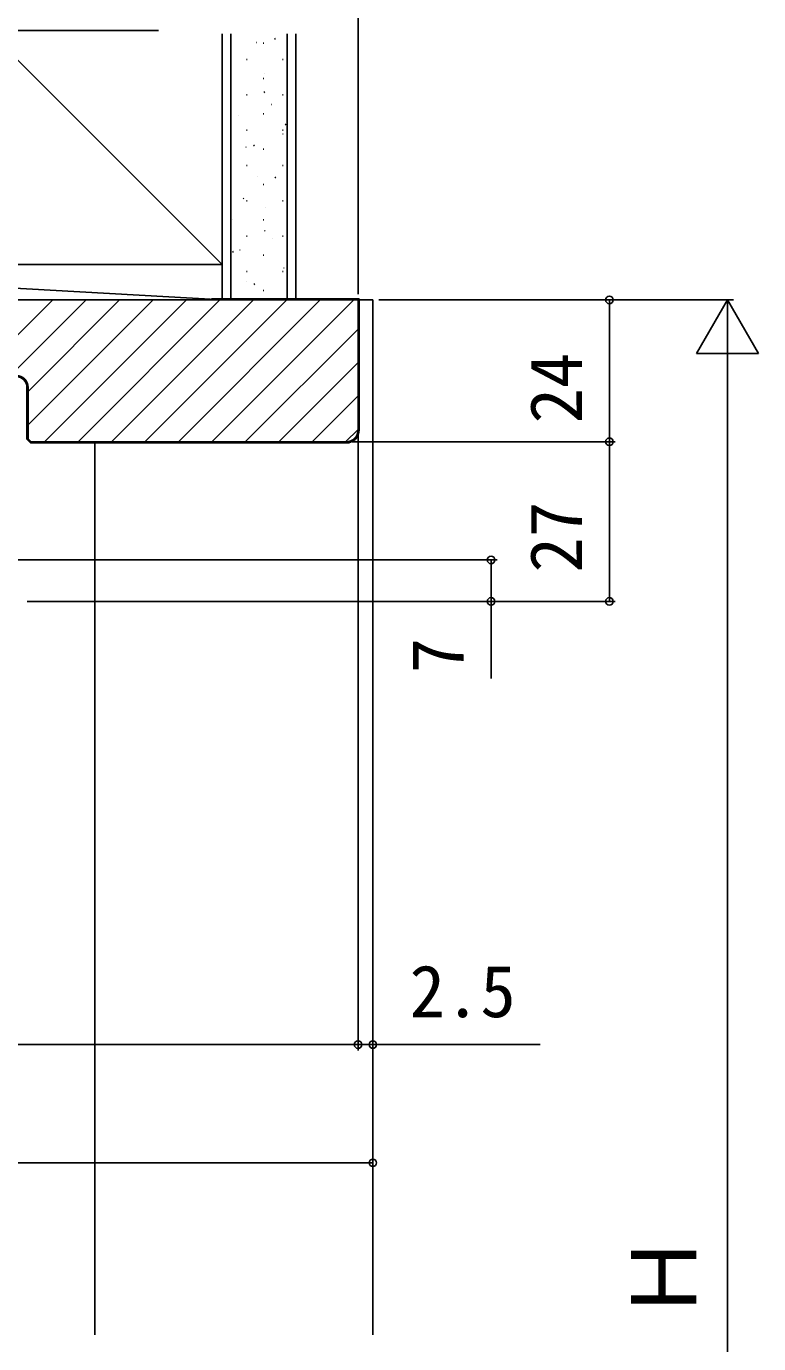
# Model space of a CAD drawing. Units: millimetres, scale not verified. Extents: x -525 to 525, y -783 to 780.
# Drawn here: x -235.5 to -111.7, y 288.1 to 511 of the extents above; entities that cross this region are included whole.
import ezdxf
from ezdxf.enums import TextEntityAlignment as Align

# ---------------------------------------------------------------- set-up
doc = ezdxf.new("R2010")
doc.units = ezdxf.units.MM
doc.header["$LTSCALE"] = 4
for name, color, linetype in [('0-5_YKK_12', 2, 'Continuous'), ('0-8_YKK_D', 6, 'Continuous'), ('0-A_YSS_K', 3, 'Continuous'), ('0-B_YSS_KE', 3, 'Continuous')]:
    doc.layers.add(name, color=color, linetype=linetype)
doc.styles.add('ＭＳ ゴシック', font='')
doc.styles.get('ＭＳ ゴシック').set_extended_font_data('MS Gothic')

msp = doc.modelspace()

# ---------------------------------------------------------------- linework, layer by layer
at = {"layer": '0-5_YKK_12'}
for p, q in [((-332.9, 464.683), (-176.9, 464.683)), ((-176.9, 289.583), (-176.9, 464.683)), ((-223.9, 289.583), (-223.9, 440.483))]:
    msp.add_line(p, q, dxfattribs=at)
at = {"layer": '0-8_YKK_D'}
for p, q in [((-179.4, 465.683), (-179.4, 550.683)), ((-175.9, 464.683), (-135.9, 464.683)), ((-175.9, 464.683), (-115.9, 464.683)), ((-136.9, 464.683), (-136.9, 440.683)), ((-116.9, 464.683), (-122.15, 455.59)), ((-116.9, 464.683), (-111.65, 455.59)), ((-116.9, 464.683), (-116.9, 446.496)), ((-122.15, 455.59), (-111.65, 455.59)), ((-116.9, 454.183), (-116.9, 146.183)), ((-179.4, 441.683), (-179.4, 337.683)), ((-179.4, 441.683), (-179.4, 337.683)), ((-180.4, 440.683), (-135.9, 440.683)), ((-180.4, 440.683), (-135.9, 440.683)), ((-136.9, 440.683), (-136.9, 413.683)), ((-238.9, 420.683), (-155.9, 420.683)), ((-235.35, 413.683), (-135.9, 413.683)), ((-235.35, 413.683), (-155.9, 413.683)), ((-176.9, 357.683), (-176.9, 337.683)), ((-330.4, 338.683), (-179.4, 338.683)), ((-179.4, 338.683), (-181.95, 338.683)), ((-179.4, 338.683), (-176.9, 338.683)), ((-176.9, 338.683), (-148.573, 338.683)), ((-332.9, 318.683), (-176.9, 318.683))]:
    msp.add_line(p, q, dxfattribs=at)
for points in [[(-254.9, 492.904), (-253.097, 494.707), (-237.541, 510.263), (-213.149, 510.263)], [(-156.9, 420.683), (-156.9, 413.683), (-156.9, 400.656)]]:
    msp.add_lwpolyline(points, dxfattribs=at)
for centre in [(-136.9, 464.683), (-136.9, 440.683), (-136.9, 440.683), (-156.9, 420.683), (-156.9, 413.683), (-136.9, 413.683), (-179.4, 338.683), (-179.4, 338.683), (-176.9, 338.683), (-176.9, 318.683)]:
    msp.add_circle(centre, 0.637, dxfattribs=at)
at = {"layer": '0-A_YSS_K'}
for p, q in [((-241.4, 509.683), (-202.4, 470.683)), ((-202.4, 474.683), (-202.4, 509.683)), ((-200.9, 464.683), (-200.9, 509.683)), ((-196.566, 508.229), (-196.547, 508.235)), ((-193.553, 508.79), (-193.386, 508.9)), ((-191.4, 509.683), (-191.4, 464.683)), ((-189.9, 464.683), (-189.9, 509.683)), ((-195.424, 508.128), (-195.324, 508.128)), ((-198.274, 505.378), (-198.174, 505.378)), ((-192.194, 505.378), (-192.094, 505.378)), ((-195.424, 502.148), (-195.324, 502.148)), ((-195.274, 503.004), (-195.255, 503.011)), ((-200.855, 501.028), (-200.836, 501.035)), ((-198.274, 499.398), (-198.174, 499.398)), ((-195.322, 499.783), (-195.155, 499.894)), ((-192.194, 499.398), (-192.094, 499.398)), ((-194.076, 497.746), (-194.058, 497.753)), ((-199.563, 495.804), (-199.544, 495.81)), ((-195.424, 496.168), (-195.324, 496.168)), ((-198.274, 493.418), (-198.174, 493.418)), ((-192.194, 493.418), (-192.094, 493.418)), ((-192.124, 492.756), (-192.106, 492.762)), ((-191.712, 494.337), (-191.545, 494.447)), ((-198.365, 490.546), (-198.346, 490.553)), ((-197.091, 490.777), (-196.924, 490.887)), ((-195.424, 490.188), (-195.324, 490.188)), ((-198.274, 487.438), (-198.174, 487.438)), ((-192.194, 487.438), (-192.094, 487.438)), ((-196.413, 485.555), (-196.394, 485.562)), ((-195.424, 484.208), (-195.324, 484.208)), ((-193.481, 485.33), (-193.314, 485.441)), ((-198.859, 481.77), (-198.693, 481.881)), ((-198.274, 481.458), (-198.174, 481.458)), ((-192.194, 481.458), (-192.094, 481.458)), ((-195.121, 480.331), (-195.102, 480.338)), ((-200.701, 478.355), (-200.682, 478.361)), ((-195.424, 478.228), (-195.324, 478.228)), ((-198.274, 475.478), (-198.174, 475.478)), ((-195.25, 476.324), (-195.083, 476.434)), ((-193.923, 475.073), (-193.904, 475.08)), ((-192.194, 475.478), (-192.094, 475.478)), ((-200.628, 472.764), (-200.462, 472.874)), ((-199.409, 473.13), (-199.39, 473.137)), ((-307.4, 470.683), (-202.4, 470.683)), ((-307.4, 470.683), (-202.4, 464.683)), ((-195.424, 472.248), (-195.324, 472.248)), ((-198.274, 469.498), (-198.174, 469.498)), ((-192.194, 469.498), (-192.094, 469.498)), ((-191.971, 470.082), (-191.952, 470.089)), ((-198.211, 467.873), (-198.193, 467.879)), ((-197.019, 467.318), (-196.852, 467.428)), ((-195.424, 466.268), (-195.324, 466.268)), ((-243.841, 451.883), (-231.041, 464.683)), ((-238.185, 451.883), (-225.385, 464.683)), ((-235.2, 449.21), (-219.728, 464.683)), ((-235.2, 443.554), (-214.071, 464.683)), ((-232.414, 440.683), (-208.414, 464.683)), ((-226.757, 440.683), (-202.757, 464.683)), ((-221.1, 440.683), (-197.1, 464.683)), ((-215.443, 440.683), (-191.443, 464.683)), ((-209.787, 440.683), (-185.787, 464.683)), ((-204.13, 440.683), (-180.13, 464.683)), ((-198.473, 440.683), (-179.4, 459.756)), ((-192.816, 440.683), (-179.4, 454.099)), ((-187.159, 440.683), (-179.4, 448.442)), ((-181.502, 440.683), (-179.4, 442.785))]:
    msp.add_line(p, q, dxfattribs=at)
msp.add_lwpolyline([(-202.4, 509.683), (-202.4, 464.683), (-189.9, 464.683)], dxfattribs=at)
at = {"layer": '0-B_YSS_KE'}
for p, q in [((-204.2, 464.883), (-204.2, 464.683)), ((-179.2, 464.883), (-204.2, 464.883)), ((-179.2, 442.683), (-179.2, 464.883))]:
    msp.add_line(p, q, dxfattribs=at)
for points in [[(-330.4, 464.683), (-179.4, 464.683), (-179.4, 442.683)], [(-235.4, 449.883), (-235.4, 441.1), (-234.783, 440.483), (-181.4, 440.483)], [(-181.4, 440.683), (-234.7, 440.683), (-235.2, 441.183), (-235.2, 449.883)]]:
    msp.add_lwpolyline(points, dxfattribs=at)
for centre, radius, start, end in [((-237.2, 449.883), 2, 0.00001, 89.99999), ((-237.2, 449.883), 1.8, 0.00001, 89.99999), ((-181.4, 442.683), 2, 270.00001, 359.99999), ((-181.4, 442.683), 2.2, 270.00001, 359.99999)]:
    msp.add_arc(centre, radius, start, end, dxfattribs=at)

# ---------------------------------------------------------------- texts
at = {"layer": '0-8_YKK_D', "style": 'ＭＳ ゴシック'}
for s, height, p in [('24', 8.798, (-138.9, 443.785)), ('27', 8.798, (-138.9, 418.558)), ('7', 8.798, (-158.9, 401.496)), ('Ｈ', 11, (-118.9, 291.831))]:
    msp.add_text(s, height=height, rotation=90, dxfattribs=at).set_placement(p, align=Align.BOTTOM_LEFT)
msp.add_text('2.5', height=8.798, dxfattribs=at).set_placement((-170.686, 340.683), align=Align.BOTTOM_LEFT)

doc.saveas('drawing.dxf')
